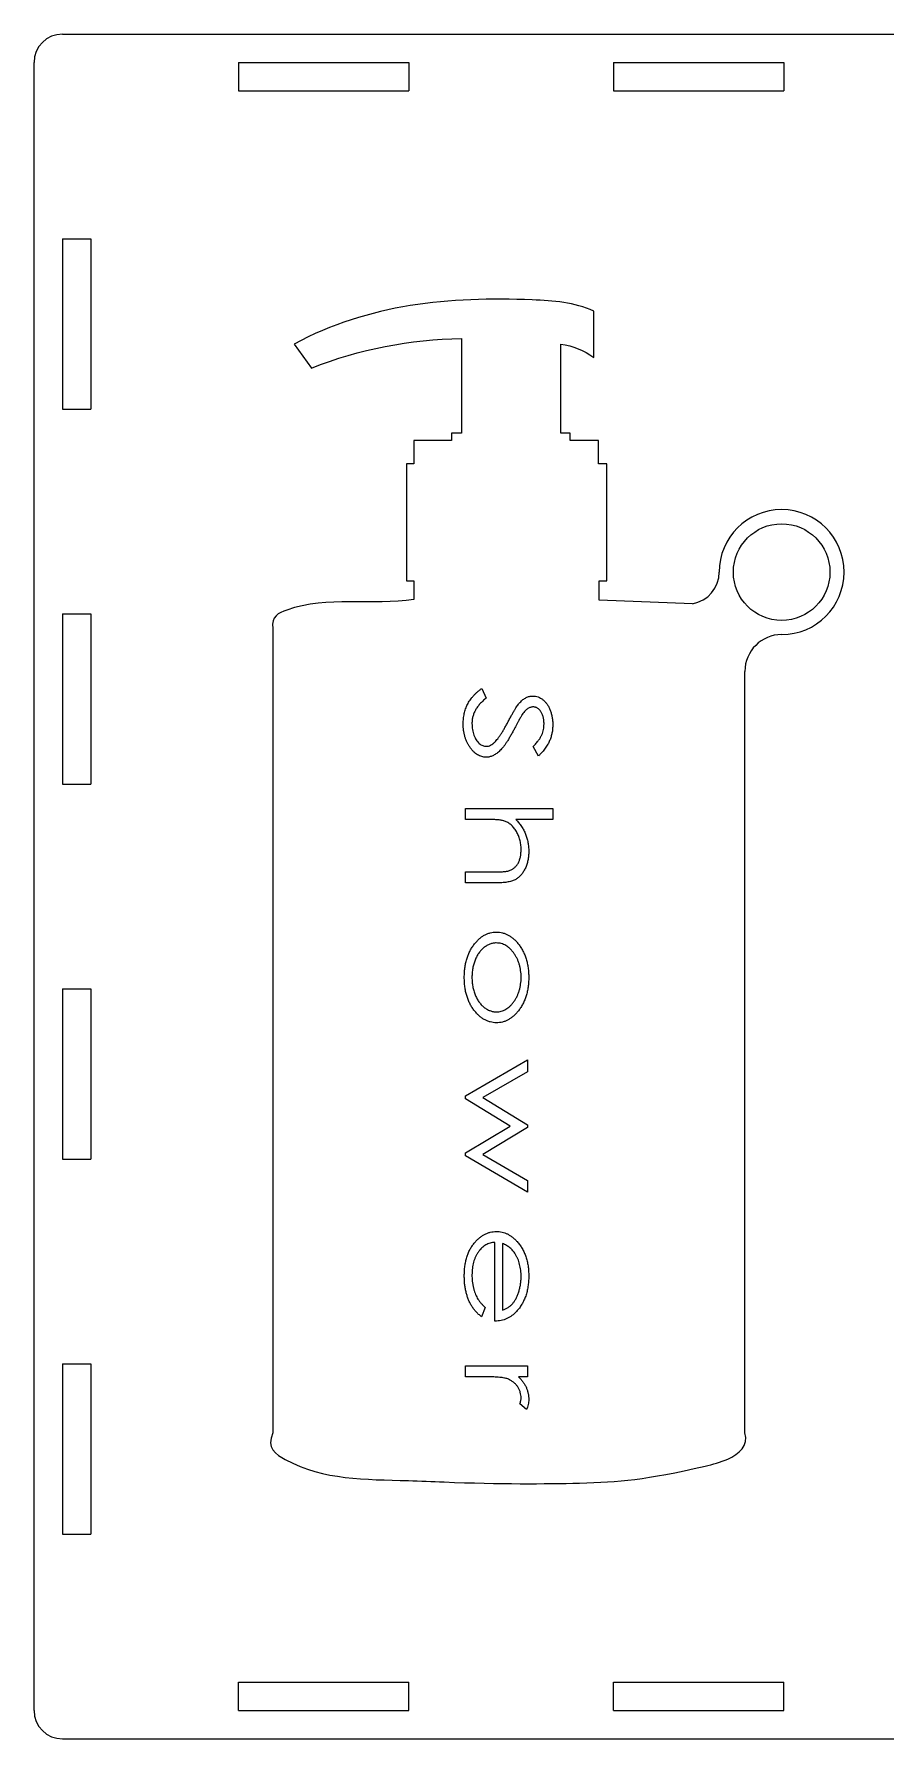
# Model space of a CAD drawing. Header units: millimetres. Extents: x -150 to 150, y -150 to 150.
# Drawn here: x -150 to 0, y -150 to 150 of the extents above; entities that cross this region are included whole.
import ezdxf

# ---------------------------------------------------------------- set-up
doc = ezdxf.new("R2010")
doc.units = ezdxf.units.MM

msp = doc.modelspace()

# ---------------------------------------------------------------- linework, layer by layer
at = {"color": 7, "linetype": 'Continuous', "lineweight": 25}
for p, q in [((-145, 150), (145, 150)), ((-150, -145), (-150, 145)), ((-114, 145), (-114, 140)), ((-114, 145), (-84, 145)), ((-84, 145), (-84, 140)), ((-48, 145), (-18, 145)), ((-48, 145), (-48, 140)), ((-18, 145), (-18, 140)), ((-114, 140), (-84, 140)), ((-48, 140), (-18, 140)), ((-145, 114), (-145, 84)), ((-145, 114), (-140, 114)), ((-140, 114), (-140, 84)), ((-51.46, 93.08), (-51.46, 101.26)), ((-74.71, 96.44), (-74.71, 79.8)), ((-104.2, 95.45), (-101.17, 91.24)), ((-57.25, 79.8), (-57.25, 95.45)), ((-145, 84), (-140, 84)), ((-76.52, 78.49), (-83.11, 78.49)), ((-83.11, 78.49), (-83.11, 74.37)), ((-74.71, 79.8), (-76.52, 79.8)), ((-76.52, 79.8), (-76.52, 78.49)), ((-55.61, 79.8), (-57.25, 79.8)), ((-55.61, 78.49), (-55.61, 79.8)), ((-50.61, 78.49), (-55.61, 78.49)), ((-50.61, 74.37), (-50.61, 78.49)), ((-83.11, 74.37), (-84.43, 74.37)), ((-84.43, 74.37), (-84.43, 53.78)), ((-49.17, 74.37), (-50.61, 74.37)), ((-49.17, 53.78), (-49.17, 74.37)), ((-84.43, 53.78), (-83.11, 53.78)), ((-83.11, 53.78), (-83.11, 50.49)), ((-50.49, 50.4), (-50.49, 53.78)), ((-50.49, 53.78), (-49.17, 53.78)), ((-34.08, 49.75), (-50.49, 50.4)), ((-145, 48), (-140, 48)), ((-145, 48), (-145, 18)), ((-140, 48), (-140, 18)), ((-107.97, 45.41), (-107.97, -96.15)), ((-24.83, -96.15), (-24.83, 37.86)), ((-71.15, 34.87), (-70.39, 33.13)), ((-61.2, 22.95), (-62.13, 24.61)), ((-145, 18), (-140, 18)), ((-74.05, 13.72), (-58.66, 13.72)), ((-74.05, 11.79), (-74.05, 13.72)), ((-58.66, 13.72), (-58.66, 11.79)), ((-70.09, 11.79), (-74.05, 11.79)), ((-58.66, 11.79), (-65.16, 11.79)), ((-74.05, 2.56), (-68.89, 2.56)), ((-74.05, 0.64), (-74.05, 2.56)), ((-68.45, 0.64), (-74.05, 0.64)), ((-145, -18), (-140, -18)), ((-145, -18), (-145, -48)), ((-140, -18), (-140, -48)), ((-74.05, -36.83), (-63.09, -30.52)), ((-63.09, -32.61), (-70.97, -37.15)), ((-63.09, -30.52), (-63.09, -32.61)), ((-74.05, -37.38), (-74.05, -36.83)), ((-66.16, -42.15), (-74.05, -37.38)), ((-70.97, -37.15), (-63.09, -41.92)), ((-63.09, -41.92), (-63.09, -42.42)), ((-74.05, -46.88), (-66.16, -42.15)), ((-63.09, -42.42), (-70.97, -47.15)), ((-145, -48), (-140, -48)), ((-74.05, -47.41), (-74.05, -46.88)), ((-63.09, -53.78), (-74.05, -47.41)), ((-70.97, -47.15), (-63.09, -51.73)), ((-63.09, -51.73), (-63.09, -53.78)), ((-68.86, -76.48), (-68.86, -62.63)), ((-67.51, -62.83), (-67.51, -74.55)), ((-70.59, -74.07), (-71.21, -75.71)), ((-145, -84), (-140, -84)), ((-145, -84), (-145, -114)), ((-140, -84), (-140, -114)), ((-74.05, -84.36), (-63.09, -84.36)), ((-74.05, -86.28), (-74.05, -84.36)), ((-70.36, -86.28), (-74.05, -86.28)), ((-63.09, -86.28), (-64.7, -86.28)), ((-63.09, -84.36), (-63.09, -86.28)), ((-63.27, -92.05), (-64.44, -91.04)), ((-145, -114), (-140, -114)), ((-114, -140), (-84, -140)), ((-114, -145), (-114, -140)), ((-84, -145), (-84, -140)), ((-48, -140), (-18, -140)), ((-48, -145), (-48, -140)), ((-18, -145), (-18, -140)), ((-114, -145), (-84, -145)), ((-48, -145), (-18, -145)), ((-145, -150), (145, -150))]:
    msp.add_line(p, q, dxfattribs=at)
msp.add_circle((-18.36, 55.33), 8.5, dxfattribs=at)
for centre, radius, start, end in [((-145, 145), 5, 90, 180), ((-18.36, 55.33), 11, 270, 180), ((-35.02, 55.33), 5.66, 279.564, 0), ((-18.36, 37.86), 6.47, 90, 180), ((-145, -145), 5, 180, 270)]:
    msp.add_arc(centre, radius, start, end, dxfattribs=at)
for points, knots in [([(-51.46, 101.26), (-54.84, 102.82), (-73.06, 104.14), (-91.12, 102.53), (-104.2, 95.45)], [0, 0, 0, 0, 0.204196, 1, 1, 1, 1]), ([(-51.46, 101.26), (-54.84, 102.82), (-73.06, 104.14), (-91.12, 102.53), (-104.2, 95.45)], [0, 0, 0, 0, 0.204196, 1, 1, 1, 1]), ([(-83.11, 50.49), (-90.52, 49.43), (-99.77, 51.49), (-108.31, 47.52), (-107.97, 45.41)], [0, 0, 0, 0, 0.837616, 1, 1, 1, 1]), ([(-83.11, 50.49), (-90.52, 49.43), (-99.77, 51.49), (-108.31, 47.52), (-107.97, 45.41)], [0, 0, 0, 0, 0.837616, 1, 1, 1, 1]), ([(-74.43, 28.62), (-74.43, 28.78), (-74.43, 29.08), (-74.39, 29.54), (-74.33, 29.98), (-74.25, 30.42), (-74.14, 30.84), (-74.01, 31.25), (-73.86, 31.65), (-73.68, 32.04), (-73.48, 32.43), (-73.24, 32.8), (-72.97, 33.16), (-72.67, 33.52), (-72.34, 33.87), (-71.97, 34.21), (-71.58, 34.55), (-71.3, 34.76), (-71.15, 34.87)], [0, 0, 0, 0, 0.0633145, 0.125169, 0.1861, 0.2460029, 0.3049306, 0.3635647, 0.4217305, 0.4796551, 0.5384808, 0.5985186, 0.6598546, 0.7233269, 0.7889028, 0.8567876, 0.9269017, 1, 1, 1, 1]), ([(-70.39, 33.13), (-70.59, 32.97), (-70.98, 32.66), (-71.49, 32.15), (-71.92, 31.61), (-72.28, 31.06), (-72.55, 30.49), (-72.75, 29.9), (-72.87, 29.29), (-72.89, 28.87), (-72.89, 28.66)], [0, 0, 0, 0, 0.144138, 0.279741, 0.408464, 0.531337, 0.650001, 0.766279, 0.882105, 1, 1, 1, 1]), ([(-64.45, 32.39), (-64.36, 32.48), (-64.19, 32.65), (-63.92, 32.89), (-63.64, 33.08), (-63.36, 33.24), (-63.07, 33.37), (-62.77, 33.46), (-62.47, 33.51), (-62.27, 33.52), (-62.16, 33.52)], [0, 0, 0, 0, 0.143287, 0.278886, 0.407846, 0.532386, 0.650842, 0.767845, 0.884168, 1, 1, 1, 1]), ([(-62.16, 33.52), (-62.01, 33.51), (-61.69, 33.5), (-61.22, 33.37), (-60.79, 33.16), (-60.37, 32.87), (-60, 32.51), (-59.65, 32.08), (-59.36, 31.58), (-59.11, 31.02), (-58.92, 30.42), (-58.77, 29.78), (-58.68, 29.12), (-58.67, 28.67), (-58.66, 28.44)], [0, 0, 0, 0, 0.069829, 0.139023, 0.209318, 0.282712, 0.359312, 0.439203, 0.523464, 0.613712, 0.707403, 0.802335, 0.89953, 1, 1, 1, 1]), ([(-66.49, 29.06), (-66.38, 29.28), (-66.16, 29.68), (-65.84, 30.25), (-65.55, 30.76), (-65.29, 31.21), (-65.04, 31.6), (-64.83, 31.92), (-64.63, 32.18), (-64.51, 32.33), (-64.45, 32.39)], [0, 0, 0, 0, 0.184635, 0.352521, 0.502282, 0.63567, 0.752089, 0.851209, 0.93406, 1, 1, 1, 1]), ([(-64.04, 30.27), (-64.07, 30.22), (-64.14, 30.11), (-64.25, 29.92), (-64.39, 29.67), (-64.57, 29.36), (-64.77, 28.98), (-65, 28.55), (-65.26, 28.06), (-65.44, 27.72), (-65.53, 27.53)], [0, 0, 0, 0, 0.051662, 0.123489, 0.216376, 0.33129, 0.466454, 0.62273, 0.800578, 1, 1, 1, 1]), ([(-62.1, 31.6), (-62.18, 31.6), (-62.34, 31.59), (-62.58, 31.53), (-62.82, 31.44), (-63.06, 31.31), (-63.3, 31.14), (-63.54, 30.9), (-63.79, 30.61), (-63.95, 30.38), (-64.04, 30.27)], [0, 0, 0, 0, 0.098361, 0.197704, 0.300167, 0.407706, 0.526153, 0.663178, 0.820503, 1, 1, 1, 1]), ([(-60.2, 28.6), (-60.2, 28.71), (-60.21, 28.92), (-60.23, 29.23), (-60.28, 29.52), (-60.34, 29.8), (-60.41, 30.06), (-60.51, 30.31), (-60.62, 30.55), (-60.75, 30.76), (-60.89, 30.95), (-61.03, 31.13), (-61.19, 31.27), (-61.36, 31.39), (-61.53, 31.49), (-61.72, 31.55), (-61.91, 31.59), (-62.04, 31.6), (-62.1, 31.6)], [0, 0, 0, 0, 0.08208, 0.161299, 0.236563, 0.308757, 0.378169, 0.44638, 0.511887, 0.576194, 0.637701, 0.695339, 0.749603, 0.801305, 0.851733, 0.900737, 0.950063, 1, 1, 1, 1]), ([(-70.37, 22.75), (-70.51, 22.76), (-70.78, 22.77), (-71.17, 22.85), (-71.55, 22.99), (-71.92, 23.18), (-72.27, 23.42), (-72.61, 23.72), (-72.93, 24.07), (-73.23, 24.46), (-73.51, 24.9), (-73.76, 25.36), (-73.97, 25.85), (-74.14, 26.36), (-74.27, 26.89), (-74.37, 27.45), (-74.42, 28.03), (-74.43, 28.42), (-74.43, 28.62)], [0, 0, 0, 0, 0.051327, 0.10207, 0.152715, 0.204675, 0.258843, 0.31572, 0.376032, 0.440321, 0.506684, 0.573362, 0.640305, 0.708709, 0.778042, 0.849794, 0.923531, 1, 1, 1, 1]), ([(-72.89, 28.66), (-72.89, 28.49), (-72.88, 28.13), (-72.81, 27.61), (-72.71, 27.11), (-72.55, 26.63), (-72.37, 26.19), (-72.15, 25.79), (-71.9, 25.45), (-71.62, 25.17), (-71.32, 24.95), (-71, 24.8), (-70.68, 24.69), (-70.46, 24.68), (-70.35, 24.68)], [0, 0, 0, 0, 0.102922, 0.203107, 0.30181, 0.399386, 0.492852, 0.579277, 0.659819, 0.7354, 0.806934, 0.873339, 0.936759, 1, 1, 1, 1]), ([(-65.53, 27.53), (-65.65, 27.31), (-65.88, 26.89), (-66.23, 26.29), (-66.56, 25.73), (-66.89, 25.24), (-67.2, 24.79), (-67.51, 24.4), (-67.81, 24.06), (-68.1, 23.78), (-68.38, 23.54), (-68.67, 23.33), (-68.95, 23.15), (-69.23, 23.01), (-69.52, 22.89), (-69.8, 22.81), (-70.09, 22.76), (-70.28, 22.76), (-70.37, 22.75)], [0, 0, 0, 0, 0.105189, 0.202921, 0.29383, 0.377289, 0.453873, 0.523278, 0.586365, 0.643069, 0.69489, 0.744102, 0.79094, 0.835294, 0.877928, 0.919609, 0.959851, 1, 1, 1, 1]), ([(-68.88, 25.4), (-68.79, 25.5), (-68.61, 25.69), (-68.35, 26.02), (-68.07, 26.4), (-67.77, 26.83), (-67.47, 27.32), (-67.15, 27.85), (-66.82, 28.44), (-66.6, 28.85), (-66.49, 29.06)], [0, 0, 0, 0, 0.085823, 0.182241, 0.289544, 0.408891, 0.539115, 0.681065, 0.834468, 1, 1, 1, 1]), ([(-62.13, 24.61), (-62.03, 24.71), (-61.85, 24.91), (-61.59, 25.2), (-61.36, 25.48), (-61.16, 25.75), (-60.97, 26), (-60.82, 26.25), (-60.68, 26.48), (-60.54, 26.78), (-60.4, 27.15), (-60.29, 27.62), (-60.22, 28.11), (-60.21, 28.44), (-60.2, 28.6)], [0, 0, 0, 0, 0.0908908, 0.1753574, 0.2548945, 0.3292019, 0.3977405, 0.4611484, 0.5201424, 0.5740674, 0.678077, 0.782727, 0.8898626, 1, 1, 1, 1]), ([(-58.66, 28.44), (-58.67, 28.2), (-58.68, 27.72), (-58.79, 27.01), (-58.96, 26.33), (-59.16, 25.77), (-59.36, 25.34), (-59.53, 25.01), (-59.74, 24.68), (-59.98, 24.34), (-60.24, 24), (-60.53, 23.65), (-60.86, 23.3), (-61.09, 23.06), (-61.2, 22.95)], [0, 0, 0, 0, 0.1166589, 0.2310049, 0.3432466, 0.4553612, 0.5126734, 0.5727842, 0.6357237, 0.7014498, 0.7708018, 0.84362, 0.9199719, 1, 1, 1, 1]), ([(-70.35, 24.68), (-70.23, 24.69), (-69.97, 24.7), (-69.59, 24.85), (-69.22, 25.08), (-69, 25.29), (-68.88, 25.4)], [0, 0, 0, 0, 0.22289, 0.458902, 0.712941, 1, 1, 1, 1]), ([(-67.14, 11.52), (-67.22, 11.54), (-67.37, 11.59), (-67.64, 11.64), (-67.94, 11.69), (-68.29, 11.73), (-68.68, 11.76), (-69.11, 11.78), (-69.58, 11.79), (-69.91, 11.79), (-70.09, 11.79)], [0, 0, 0, 0, 0.07727, 0.167309, 0.270946, 0.389244, 0.520374, 0.666485, 0.825681, 1, 1, 1, 1]), ([(-64.24, 6.55), (-64.24, 6.69), (-64.25, 6.98), (-64.29, 7.4), (-64.35, 7.81), (-64.44, 8.21), (-64.57, 8.6), (-64.7, 8.97), (-64.88, 9.34), (-65.07, 9.69), (-65.28, 10.02), (-65.51, 10.32), (-65.75, 10.59), (-66, 10.84), (-66.27, 11.05), (-66.55, 11.24), (-66.84, 11.39), (-67.04, 11.48), (-67.14, 11.52)], [0, 0, 0, 0, 0.07092, 0.14014, 0.207964, 0.275087, 0.341108, 0.406853, 0.472701, 0.538593, 0.603729, 0.665268, 0.724919, 0.782367, 0.838033, 0.892651, 0.946603, 1, 1, 1, 1]), ([(-65.16, 11.79), (-64.98, 11.6), (-64.62, 11.21), (-64.16, 10.57), (-63.76, 9.91), (-63.45, 9.22), (-63.2, 8.5), (-63.02, 7.75), (-62.92, 6.97), (-62.9, 6.44), (-62.89, 6.17)], [0, 0, 0, 0, 0.128973, 0.254056, 0.377458, 0.499115, 0.621135, 0.744239, 0.87045, 1, 1, 1, 1]), ([(-62.89, 6.17), (-62.9, 6.03), (-62.9, 5.76), (-62.93, 5.35), (-62.98, 4.96), (-63.04, 4.58), (-63.13, 4.21), (-63.24, 3.86), (-63.36, 3.51), (-63.51, 3.18), (-63.67, 2.87), (-63.85, 2.57), (-64.03, 2.3), (-64.23, 2.05), (-64.45, 1.82), (-64.68, 1.61), (-64.92, 1.42), (-65.18, 1.25), (-65.46, 1.1), (-65.78, 0.98), (-66.14, 0.87), (-66.53, 0.79), (-66.96, 0.72), (-67.42, 0.67), (-67.92, 0.64), (-68.27, 0.64), (-68.45, 0.64)], [0, 0, 0, 0, 0.045972, 0.090725, 0.134348, 0.176947, 0.219035, 0.260124, 0.300899, 0.34087, 0.380194, 0.417835, 0.454508, 0.490034, 0.525144, 0.559331, 0.593245, 0.626964, 0.66182, 0.699793, 0.740563, 0.784853, 0.833091, 0.884657, 0.940376, 1, 1, 1, 1]), ([(-66.4, 2.77), (-66.31, 2.8), (-66.14, 2.86), (-65.89, 2.98), (-65.67, 3.12), (-65.45, 3.27), (-65.26, 3.44), (-65.08, 3.63), (-64.92, 3.84), (-64.78, 4.07), (-64.65, 4.32), (-64.54, 4.58), (-64.45, 4.87), (-64.37, 5.17), (-64.31, 5.49), (-64.27, 5.82), (-64.25, 6.18), (-64.24, 6.42), (-64.24, 6.55)], [0, 0, 0, 0, 0.059631, 0.117245, 0.173298, 0.229322, 0.284246, 0.339561, 0.39583, 0.452895, 0.511938, 0.573117, 0.63655, 0.702608, 0.771739, 0.844074, 0.920509, 1, 1, 1, 1]), ([(-68.89, 2.56), (-68.74, 2.56), (-68.46, 2.56), (-68.05, 2.57), (-67.68, 2.59), (-67.35, 2.61), (-67.05, 2.64), (-66.8, 2.68), (-66.58, 2.71), (-66.46, 2.75), (-66.4, 2.77)], [0, 0, 0, 0, 0.178386, 0.341245, 0.488675, 0.621827, 0.738571, 0.840156, 0.927969, 1, 1, 1, 1]), ([(-74.24, -16), (-74.24, -15.72), (-74.23, -15.15), (-74.15, -14.33), (-74.02, -13.55), (-73.83, -12.81), (-73.59, -12.11), (-73.3, -11.44), (-72.96, -10.82), (-72.56, -10.25), (-72.13, -9.73), (-71.68, -9.27), (-71.21, -8.88), (-70.73, -8.57), (-70.22, -8.32), (-69.69, -8.14), (-69.15, -8.04), (-68.78, -8.02), (-68.6, -8.02)], [0, 0, 0, 0, 0.07948, 0.155653, 0.228898, 0.299365, 0.36744, 0.434224, 0.499621, 0.56434, 0.627075, 0.685999, 0.74205, 0.795289, 0.847215, 0.897897, 0.948506, 1, 1, 1, 1]), ([(-68.6, -8.02), (-68.41, -8.02), (-68.05, -8.03), (-67.51, -8.14), (-66.99, -8.3), (-66.49, -8.54), (-66.02, -8.84), (-65.55, -9.2), (-65.11, -9.63), (-64.85, -9.96), (-64.71, -10.13)], [0, 0, 0, 0, 0.120002, 0.2385, 0.356078, 0.475263, 0.59731, 0.724587, 0.858358, 1, 1, 1, 1]), ([(-68.61, -9.94), (-68.7, -9.94), (-68.9, -9.94), (-69.18, -9.99), (-69.46, -10.05), (-69.74, -10.14), (-70.01, -10.25), (-70.28, -10.39), (-70.54, -10.56), (-70.79, -10.75), (-71.03, -10.96), (-71.26, -11.19), (-71.48, -11.44), (-71.69, -11.71), (-71.87, -11.99), (-72.05, -12.3), (-72.2, -12.62), (-72.4, -13.07), (-72.6, -13.66), (-72.77, -14.41), (-72.88, -15.19), (-72.89, -15.73), (-72.89, -16)], [0, 0, 0, 0, 0.035168, 0.070263, 0.10516, 0.140578, 0.176336, 0.21268, 0.250044, 0.288988, 0.328689, 0.368028, 0.408245, 0.44895, 0.490471, 0.532784, 0.576488, 0.621088, 0.712296, 0.805434, 0.901094, 1, 1, 1, 1]), ([(-64.24, -16), (-64.24, -15.79), (-64.25, -15.39), (-64.31, -14.8), (-64.41, -14.23), (-64.55, -13.69), (-64.73, -13.16), (-64.95, -12.66), (-65.21, -12.18), (-65.51, -11.73), (-65.83, -11.31), (-66.18, -10.95), (-66.54, -10.63), (-66.92, -10.38), (-67.32, -10.18), (-67.73, -10.04), (-68.16, -9.95), (-68.46, -9.94), (-68.61, -9.94)], [0, 0, 0, 0, 0.074011, 0.145798, 0.215347, 0.283747, 0.350811, 0.416887, 0.483074, 0.549369, 0.613731, 0.674556, 0.732178, 0.786851, 0.840463, 0.893237, 0.945974, 1, 1, 1, 1]), ([(-64.71, -10.13), (-64.56, -10.33), (-64.27, -10.72), (-63.91, -11.36), (-63.59, -12.04), (-63.34, -12.76), (-63.14, -13.52), (-63, -14.31), (-62.91, -15.14), (-62.9, -15.71), (-62.89, -16)], [0, 0, 0, 0, 0.117655, 0.234982, 0.354315, 0.475539, 0.599565, 0.72819, 0.861308, 1, 1, 1, 1]), ([(-68.6, -23.98), (-68.78, -23.97), (-69.15, -23.96), (-69.69, -23.85), (-70.22, -23.67), (-70.73, -23.43), (-71.21, -23.11), (-71.68, -22.72), (-72.13, -22.26), (-72.56, -21.74), (-72.96, -21.17), (-73.3, -20.55), (-73.59, -19.89), (-73.83, -19.19), (-74.02, -18.45), (-74.15, -17.67), (-74.23, -16.85), (-74.24, -16.29), (-74.24, -16)], [0, 0, 0, 0, 0.05155, 0.102214, 0.152951, 0.204933, 0.25823, 0.314341, 0.373329, 0.436132, 0.500921, 0.566389, 0.632991, 0.70114, 0.771683, 0.844733, 0.920712, 1, 1, 1, 1]), ([(-72.89, -16), (-72.89, -16.27), (-72.88, -16.8), (-72.77, -17.58), (-72.6, -18.33), (-72.4, -18.92), (-72.2, -19.38), (-72.05, -19.7), (-71.87, -20), (-71.68, -20.28), (-71.48, -20.55), (-71.26, -20.8), (-71.03, -21.03), (-70.79, -21.24), (-70.54, -21.43), (-70.28, -21.6), (-70.01, -21.74), (-69.74, -21.85), (-69.46, -21.94), (-69.18, -22.01), (-68.9, -22.05), (-68.7, -22.05), (-68.61, -22.05)], [0, 0, 0, 0, 0.098908, 0.194569, 0.287709, 0.378918, 0.423518, 0.467224, 0.509537, 0.550753, 0.591749, 0.631966, 0.671306, 0.711007, 0.749952, 0.787317, 0.823662, 0.859419, 0.894838, 0.929735, 0.964831, 1, 1, 1, 1]), ([(-68.61, -22.05), (-68.46, -22.05), (-68.16, -22.04), (-67.73, -21.95), (-67.32, -21.81), (-66.92, -21.61), (-66.54, -21.36), (-66.18, -21.05), (-65.83, -20.68), (-65.51, -20.26), (-65.21, -19.81), (-64.95, -19.33), (-64.73, -18.82), (-64.55, -18.3), (-64.41, -17.75), (-64.31, -17.18), (-64.25, -16.6), (-64.24, -16.2), (-64.24, -16)], [0, 0, 0, 0, 0.054036, 0.106783, 0.159568, 0.21319, 0.268075, 0.325471, 0.386307, 0.450969, 0.517581, 0.583781, 0.650203, 0.717279, 0.785339, 0.854901, 0.926339, 1, 1, 1, 1]), ([(-62.89, -16), (-62.9, -16.29), (-62.91, -16.86), (-63, -17.69), (-63.14, -18.48), (-63.33, -19.23), (-63.59, -19.95), (-63.9, -20.63), (-64.27, -21.27), (-64.56, -21.67), (-64.7, -21.86)], [0, 0, 0, 0, 0.138554, 0.271523, 0.399991, 0.524202, 0.645725, 0.764716, 0.882332, 1, 1, 1, 1]), ([(-64.7, -21.86), (-64.84, -22.03), (-65.1, -22.36), (-65.55, -22.79), (-66.01, -23.16), (-66.49, -23.46), (-66.99, -23.69), (-67.51, -23.86), (-68.05, -23.96), (-68.41, -23.97), (-68.6, -23.98)], [0, 0, 0, 0, 0.141394, 0.275398, 0.401938, 0.524325, 0.643894, 0.761266, 0.879556, 1, 1, 1, 1]), ([(-74.24, -68.53), (-74.24, -68.23), (-74.23, -67.65), (-74.14, -66.8), (-74.01, -66.01), (-73.82, -65.26), (-73.58, -64.56), (-73.28, -63.92), (-72.93, -63.32), (-72.52, -62.78), (-72.09, -62.3), (-71.63, -61.87), (-71.16, -61.52), (-70.68, -61.22), (-70.18, -60.99), (-69.66, -60.83), (-69.14, -60.73), (-68.78, -60.71), (-68.6, -60.71)], [0, 0, 0, 0, 0.083426, 0.162686, 0.237877, 0.309719, 0.378184, 0.444386, 0.508717, 0.572114, 0.633345, 0.691159, 0.746078, 0.798997, 0.849885, 0.899699, 0.949648, 1, 1, 1, 1]), ([(-68.86, -62.63), (-69, -62.64), (-69.29, -62.66), (-69.7, -62.75), (-70.1, -62.88), (-70.48, -63.07), (-70.83, -63.31), (-71.17, -63.59), (-71.48, -63.93), (-71.77, -64.31), (-72.03, -64.73), (-72.27, -65.17), (-72.46, -65.64), (-72.62, -66.13), (-72.74, -66.64), (-72.83, -67.18), (-72.88, -67.74), (-72.89, -68.13), (-72.89, -68.32)], [0, 0, 0, 0, 0.05625, 0.11111, 0.164997, 0.218932, 0.273637, 0.330225, 0.389401, 0.451809, 0.515812, 0.580371, 0.64576, 0.712441, 0.780853, 0.851015, 0.924101, 1, 1, 1, 1]), ([(-68.6, -60.71), (-68.43, -60.71), (-68.09, -60.72), (-67.6, -60.81), (-67.12, -60.95), (-66.65, -61.14), (-66.2, -61.4), (-65.76, -61.71), (-65.33, -62.07), (-65.07, -62.35), (-64.94, -62.49)], [0, 0, 0, 0, 0.120381, 0.239425, 0.358059, 0.478048, 0.60106, 0.72791, 0.860855, 1, 1, 1, 1]), ([(-65.27, -64.67), (-65.33, -64.57), (-65.46, -64.37), (-65.69, -64.09), (-65.93, -63.83), (-66.2, -63.59), (-66.49, -63.37), (-66.81, -63.17), (-67.15, -62.98), (-67.39, -62.88), (-67.51, -62.83)], [0, 0, 0, 0, 0.120412, 0.240738, 0.361137, 0.483096, 0.607634, 0.734571, 0.864545, 1, 1, 1, 1]), ([(-64.94, -62.49), (-64.77, -62.69), (-64.45, -63.07), (-64.03, -63.71), (-63.68, -64.4), (-63.39, -65.14), (-63.17, -65.93), (-63.01, -66.76), (-62.91, -67.64), (-62.9, -68.24), (-62.89, -68.55)], [0, 0, 0, 0, 0.115915, 0.232346, 0.349837, 0.470264, 0.59442, 0.723586, 0.85845, 1, 1, 1, 1]), ([(-64.24, -68.65), (-64.24, -68.46), (-64.25, -68.08), (-64.3, -67.53), (-64.38, -67), (-64.49, -66.49), (-64.64, -66.01), (-64.81, -65.54), (-65.02, -65.09), (-65.19, -64.81), (-65.27, -64.67)], [0, 0, 0, 0, 0.136394, 0.268915, 0.397368, 0.522174, 0.644271, 0.763661, 0.882422, 1, 1, 1, 1]), ([(-71.21, -75.71), (-71.38, -75.57), (-71.72, -75.3), (-72.17, -74.85), (-72.58, -74.37), (-72.93, -73.86), (-73.23, -73.32), (-73.5, -72.74), (-73.72, -72.13), (-73.91, -71.49), (-74.06, -70.81), (-74.17, -70.08), (-74.23, -69.32), (-74.24, -68.79), (-74.24, -68.53)], [0, 0, 0, 0, 0.080682, 0.159192, 0.236404, 0.31252, 0.389163, 0.467253, 0.547395, 0.629876, 0.715747, 0.805809, 0.900449, 1, 1, 1, 1]), ([(-72.89, -68.32), (-72.89, -68.51), (-72.89, -68.89), (-72.84, -69.46), (-72.76, -70.01), (-72.65, -70.56), (-72.51, -71.08), (-72.35, -71.56), (-72.17, -72.01), (-71.96, -72.42), (-71.71, -72.82), (-71.39, -73.22), (-71.02, -73.65), (-70.74, -73.92), (-70.59, -74.07)], [0, 0, 0, 0, 0.0893237, 0.1779959, 0.2658599, 0.3536032, 0.4381859, 0.5179923, 0.5926098, 0.6630178, 0.7350018, 0.8147182, 0.9029623, 1, 1, 1, 1]), ([(-67.51, -74.55), (-67.33, -74.48), (-66.98, -74.35), (-66.5, -74.07), (-66.08, -73.75), (-65.71, -73.38), (-65.39, -72.95), (-65.11, -72.47), (-64.85, -71.92), (-64.64, -71.32), (-64.46, -70.68), (-64.34, -70.02), (-64.25, -69.34), (-64.24, -68.88), (-64.24, -68.65)], [0, 0, 0, 0, 0.0800925, 0.1560593, 0.2286385, 0.2996398, 0.3724709, 0.4503569, 0.5331164, 0.6226048, 0.7156051, 0.8093306, 0.9036985, 1, 1, 1, 1]), ([(-62.89, -68.55), (-62.9, -68.87), (-62.91, -69.49), (-63.02, -70.39), (-63.18, -71.25), (-63.42, -72.06), (-63.72, -72.82), (-64.1, -73.53), (-64.53, -74.19), (-64.88, -74.59), (-65.05, -74.79)], [0, 0, 0, 0, 0.1409216, 0.2750589, 0.403664, 0.5276715, 0.6482876, 0.7663366, 0.8832735, 1, 1, 1, 1]), ([(-65.05, -74.79), (-65.18, -74.92), (-65.43, -75.19), (-65.85, -75.52), (-66.29, -75.81), (-66.76, -76.05), (-67.25, -76.24), (-67.76, -76.37), (-68.3, -76.45), (-68.67, -76.47), (-68.86, -76.48)], [0, 0, 0, 0, 0.129408, 0.254029, 0.377137, 0.49818, 0.619807, 0.743113, 0.869352, 1, 1, 1, 1]), ([(-66.6, -86.65), (-66.69, -86.62), (-66.88, -86.56), (-67.2, -86.49), (-67.59, -86.42), (-68.03, -86.37), (-68.53, -86.33), (-69.09, -86.31), (-69.71, -86.29), (-70.14, -86.29), (-70.36, -86.28)], [0, 0, 0, 0, 0.072598, 0.159586, 0.26149, 0.378637, 0.510516, 0.657934, 0.821082, 1, 1, 1, 1]), ([(-64.24, -89.99), (-64.25, -89.82), (-64.26, -89.49), (-64.38, -89), (-64.56, -88.52), (-64.77, -88.14), (-64.97, -87.84), (-65.14, -87.63), (-65.34, -87.43), (-65.55, -87.24), (-65.79, -87.08), (-66.04, -86.92), (-66.31, -86.78), (-66.5, -86.7), (-66.6, -86.65)], [0, 0, 0, 0, 0.113709, 0.227789, 0.345305, 0.467214, 0.529931, 0.592793, 0.656365, 0.721093, 0.787491, 0.855806, 0.92663, 1, 1, 1, 1]), ([(-64.7, -86.28), (-64.55, -86.44), (-64.26, -86.73), (-63.87, -87.2), (-63.56, -87.69), (-63.31, -88.19), (-63.13, -88.7), (-62.99, -89.22), (-62.91, -89.76), (-62.9, -90.12), (-62.89, -90.3)], [0, 0, 0, 0, 0.141224, 0.274779, 0.40214, 0.52438, 0.643807, 0.762401, 0.880432, 1, 1, 1, 1]), ([(-64.44, -91.04), (-64.41, -90.94), (-64.35, -90.75), (-64.29, -90.47), (-64.25, -90.22), (-64.24, -90.06), (-64.24, -89.99)], [0, 0, 0, 0, 0.289934, 0.5534, 0.790306, 1, 1, 1, 1]), ([(-62.89, -90.3), (-62.9, -90.44), (-62.91, -90.72), (-62.98, -91.16), (-63.1, -91.61), (-63.21, -91.9), (-63.27, -92.05)], [0, 0, 0, 0, 0.2314098, 0.4737812, 0.7297721, 1, 1, 1, 1]), ([(-107.97, -96.15), (-109.13, -98.82), (-100.55, -104.55), (-89.89, -104.26), (-69.51, -105.18), (-50.86, -105.09), (-41.78, -104.39), (-26.89, -100.8), (-24.18, -98.4), (-24.83, -96.15)], [0, 0, 0, 0, 0.050313, 0.256703, 0.312591, 0.5834, 0.898323, 0.937866, 1, 1, 1, 1]), ([(-107.97, -96.15), (-109.13, -98.82), (-100.55, -104.55), (-89.89, -104.26), (-69.51, -105.18), (-50.86, -105.09), (-41.78, -104.39), (-26.89, -100.8), (-24.18, -98.4), (-24.83, -96.15)], [0, 0, 0, 0, 0.050313, 0.256703, 0.312591, 0.5834, 0.898323, 0.937866, 1, 1, 1, 1])]:
    msp.add_open_spline(points, degree=3, knots=knots, dxfattribs=at)
for points in [[(-101.17, 91.24), (-92.64, 94.57), (-83.82, 96.31), (-74.71, 96.44)], [(-101.17, 91.24), (-92.64, 94.57), (-83.82, 96.31), (-74.71, 96.44)], [(-57.25, 95.45), (-55.11, 95.15), (-53.18, 94.36), (-51.46, 93.08)], [(-57.25, 95.45), (-55.11, 95.15), (-53.18, 94.36), (-51.46, 93.08)]]:
    msp.add_open_spline(points, degree=3, dxfattribs=at)

doc.saveas('drawing.dxf')
